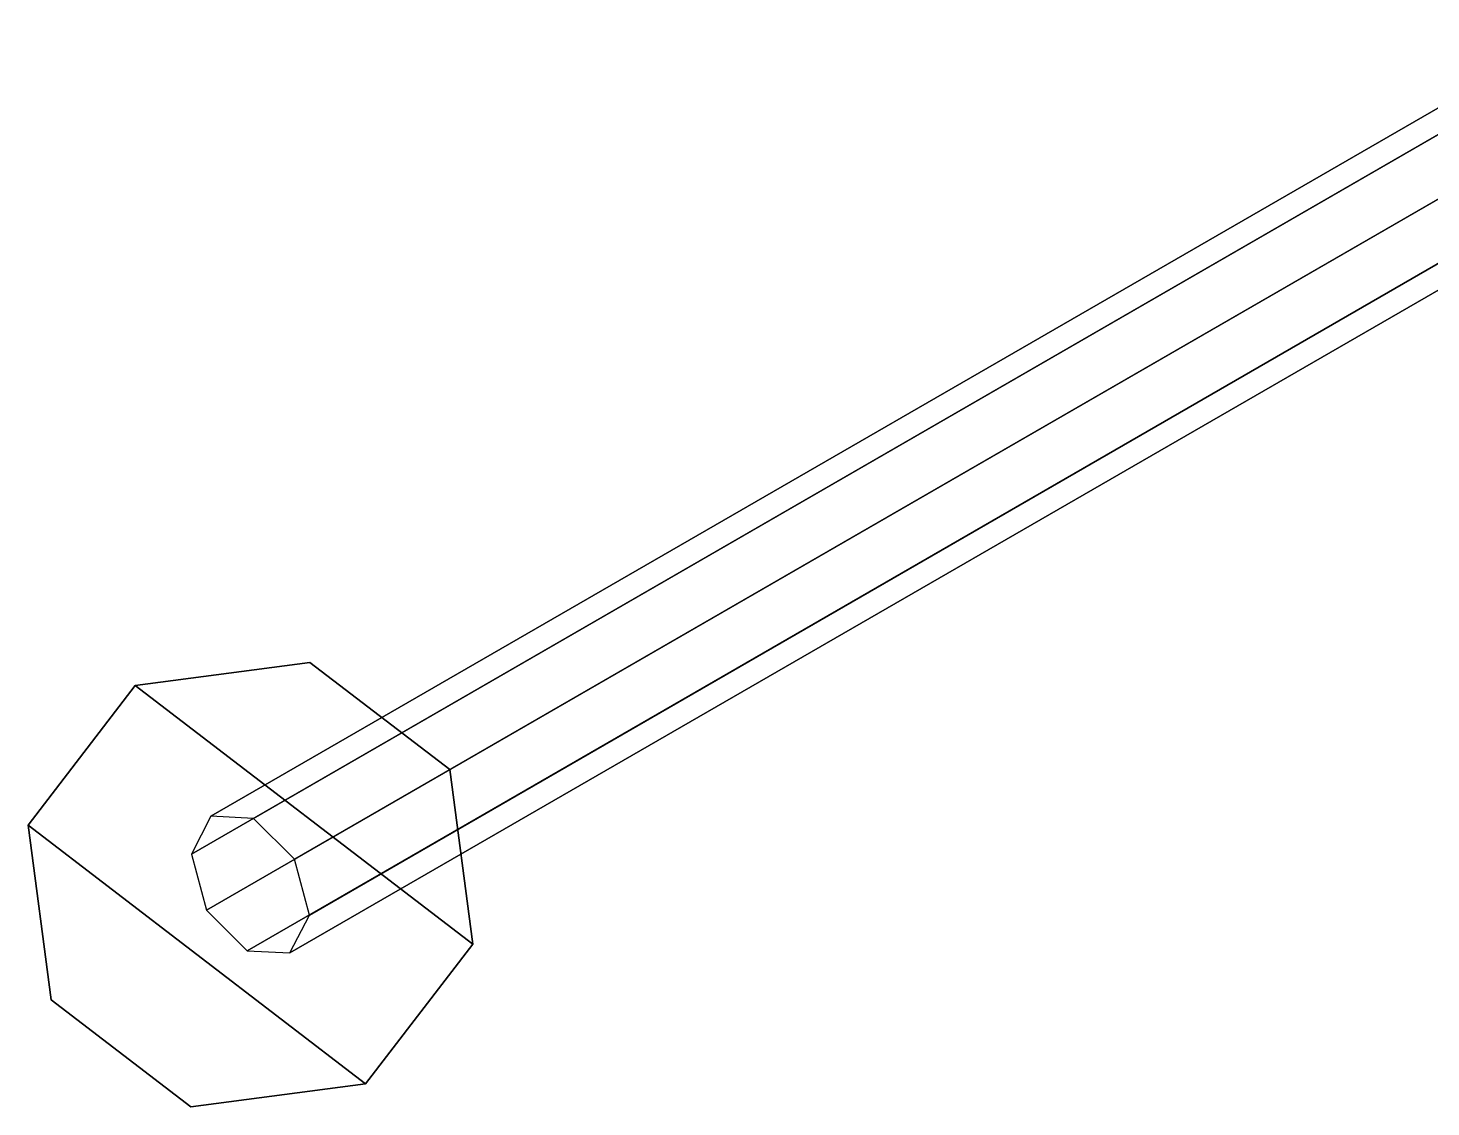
# Model space of a CAD drawing. Header units: millimetres. Extents: x -6 to 6, y -15 to 12.3.
# Drawn here: x -5.976 to -1.71, y -3.736 to -0.454 of the extents above; entities that cross this region are included whole.
import ezdxf

# ---------------------------------------------------------------- set-up
doc = ezdxf.new("R2010")
doc.units = ezdxf.units.MM
doc.layers.add('ks_m36_tripod', color=3, linetype='Continuous')

msp = doc.modelspace()

# ---------------------------------------------------------------- linework, layer by layer
at = {"layer": 'ks_m36_tripod'}
for points in [[(-5.42, -2.8521, -0.0017), (-5.4793, -2.9675, 0.1283), (-1.3263, -0.5698, 4.1521), (-1.267, -0.4544, 4.0221)], [(-5.2904, -2.8584, -0.1317), (-5.42, -2.8521, -0.0017), (-1.267, -0.4544, 4.0221), (-1.1374, -0.4607, 3.8921)], [(-5.1664, -2.9828, -0.1856), (-5.2904, -2.8584, -0.1317), (-1.1374, -0.4607, 3.8921), (-1.0134, -0.5851, 3.8383)], [(-5.4793, -2.9675, 0.1283), (-5.4336, -3.1371, 0.1821), (-1.2806, -0.7394, 4.206), (-1.3263, -0.5698, 4.1521)], [(-5.1207, -3.1524, -0.1317), (-5.1664, -2.9828, -0.1856), (-1.0134, -0.5851, 3.8383), (-0.9677, -0.7547, 3.8921)], [(-5.4336, -3.1371, 0.1821), (-5.3096, -3.2615, 0.1283), (-1.1566, -0.8637, 4.1521), (-1.2806, -0.7394, 4.206)], [(-5.18, -3.2678, -0.0017), (-5.1207, -3.1524, -0.1317), (-0.9677, -0.7547, 3.8921), (-1.027, -0.8701, 4.0221)], [(-5.3096, -3.2615, 0.1283), (-5.18, -3.2678, -0.0017), (-1.027, -0.8701, 4.0221), (-1.1566, -0.8637, 4.1521)], [(-5.6501, -2.4538, 0.19), (-4.6239, -3.2412, 0.19), (-4.6939, -2.71, 0.19), (-5.1189, -2.3839, 0.19)], [(-5.1189, -2.3839), (-5.6501, -2.4538), (-5.6501, -2.4538, 0.19), (-5.1189, -2.3839, 0.19)], [(-4.6939, -2.71), (-5.1189, -2.3839), (-5.1189, -2.3839, 0.19), (-4.6939, -2.71, 0.19)], [(-5.9762, -2.8788, 0.19), (-4.9501, -3.6662, 0.19), (-4.6239, -3.2412, 0.19), (-5.6501, -2.4538, 0.19)], [(-5.6501, -2.4538), (-5.9762, -2.8788), (-5.9762, -2.8788, 0.19), (-5.6501, -2.4538, 0.19)], [(-4.6239, -3.2412), (-4.6939, -2.71), (-4.6939, -2.71, 0.19), (-4.6239, -3.2412, 0.19)], [(-5.9063, -3.41, 0.19), (-5.4812, -3.7361, 0.19), (-4.9501, -3.6662, 0.19), (-5.9762, -2.8788, 0.19)], [(-5.9762, -2.8788), (-5.9063, -3.41), (-5.9063, -3.41, 0.19), (-5.9762, -2.8788, 0.19)], [(-4.9501, -3.6662), (-4.6239, -3.2412), (-4.6239, -3.2412, 0.19), (-4.9501, -3.6662, 0.19)], [(-5.9063, -3.41), (-5.4812, -3.7361), (-5.4812, -3.7361, 0.19), (-5.9063, -3.41, 0.19)], [(-5.4812, -3.7361), (-4.9501, -3.6662), (-4.9501, -3.6662, 0.19), (-5.4812, -3.7361, 0.19)]]:
    msp.add_3dface(points, dxfattribs=at)

doc.saveas('drawing.dxf')
